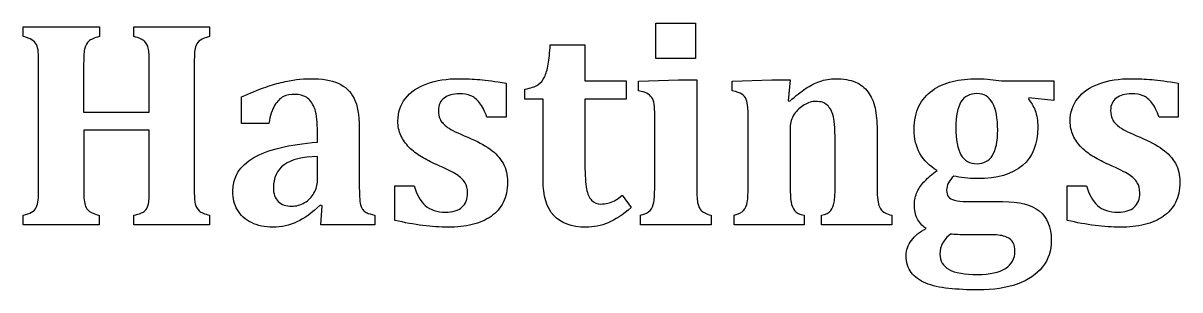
# Model space of a CAD drawing. Extents: x 0 to 800, y 146 to 730.
# Drawn here: x 694.98 to 724.86, y 538.71 to 545.6 of the extents above; entities that cross this region are included whole.
import ezdxf

# ---------------------------------------------------------------- set-up
doc = ezdxf.new("R2010")
doc.units = 0
doc.layers.get('0').update_dxf_attribs({"linetype": 'CONTINUOUS'})

msp = doc.modelspace()

# ---------------------------------------------------------------- linework, layer by layer
at = {"color": 7}
for points in [[(694.976368, 545.256872), (694.976368, 545.504376), (696.94512, 545.504376), (696.94512, 545.256872)], [(697.837592, 545.256872), (697.837592, 545.504376), (699.795096, 545.504376), (699.795096, 545.256872)], [(712.350344, 545.601832), (712.350344, 544.68308), (711.32284, 544.68308), (711.32284, 545.601832), (712.350344, 545.601832)], [(708.596616, 545.04308), (709.492864, 545.04308), (709.492864, 544.105584), (710.561616, 544.105584), (710.561616, 543.636832), (709.492864, 543.636832), (709.492864, 541.945584)], [(695.377576, 541.326872), (695.377576, 544.559376)], [(696.54012, 544.555624), (696.54012, 543.30312), (698.23512, 543.30312), (698.23512, 544.555624)], [(699.397576, 544.555624), (699.39784, 541.326832)], [(707.452896, 544.045608), (707.452896, 543.171856), (706.957896, 543.171856)], [(710.880352, 543.850552), (710.880352, 544.105552), (711.9116, 544.135552), (712.380352, 544.135552), (712.380352, 541.469304)], [(713.295328, 543.850552), (713.295328, 544.105552), (714.322824, 544.135552), (714.795328, 544.135552), (714.739088, 543.595552), (714.784048, 543.584272)], [(720.251584, 544.105648), (721.605336, 544.105648), (721.605344, 543.60308)], [(724.822888, 544.045608), (724.822888, 543.171856), (724.327888, 543.171856)], [(701.325392, 543.01056), (700.61664, 543.01056), (700.61664, 543.693056)], [(708.409088, 541.540584), (708.409088, 543.636832), (707.940344, 543.636832), (707.940344, 543.895584)], [(721.605344, 543.60308), (720.964096, 543.67436), (720.949136, 543.63308)], [(711.296616, 541.465584), (711.296616, 543.209336)], [(698.235352, 541.326832), (698.235352, 542.830584), (696.540352, 542.830584), (696.540352, 541.326832)], [(702.577856, 542.523048), (702.577856, 542.879304)], [(703.66164, 542.909296), (703.66164, 541.446792)], [(713.7116, 541.465552), (713.7116, 543.0068)], [(714.795344, 542.913048), (714.795344, 541.469304)], [(717.041576, 542.841752), (717.041576, 541.469256)], [(719.074096, 542.901832), (719.074096, 542.901832)], [(715.957864, 541.465584), (715.957864, 542.466832)], [(702.581592, 541.53308), (702.581592, 542.155584)], [(704.580384, 540.501888), (704.580384, 541.398136), (705.08284, 541.39808)], [(721.950376, 540.501888), (721.950376, 541.398136), (722.45284, 541.39808)], [(710.452848, 541.150576), (710.689088, 540.835584)], [(719.362864, 540.989384), (720.292864, 540.989384)], [(702.705344, 540.876832), (702.649104, 540.895552)], [(704.066688, 540.633072), (704.066688, 540.385576), (702.671688, 540.385576), (702.705344, 540.876832)], [(696.945032, 540.63312), (696.945032, 540.385624), (694.97628, 540.385624), (694.97628, 540.63312)], [(699.795368, 540.63308), (699.795368, 540.385584), (697.837864, 540.385584), (697.837864, 540.63308)], [(712.7554, 540.633088), (712.7554, 540.385592), (710.9254, 540.385592), (710.925344, 540.63308)], [(715.155328, 540.633048), (715.155328, 540.385552), (713.344072, 540.385552), (713.344072, 540.633048)], [(717.420344, 540.385584), (715.601592, 540.385584), (715.601592, 540.63308)], [(717.420304, 540.632992), (717.420344, 540.385584)], [(718.939152, 540.145624), (718.939096, 540.145584)], [(720.011648, 540.130584), (719.366648, 540.130584)]]:
    msp.add_lwpolyline(points, dxfattribs=at)
for points in [[(695.199496, 545.172496), (695.145736, 545.203776), (695.071368, 545.231856), (694.976368, 545.256872)], [(695.319496, 545.050624), (695.293256, 545.100624), (695.253256, 545.14124), (695.199496, 545.172496)], [(696.94512, 545.256872), (696.812616, 545.219352), (696.721992, 545.178152), (696.67324, 545.13312)], [(698.113216, 545.131248), (698.064496, 545.177488), (697.972592, 545.219368), (697.837592, 545.256872)], [(699.555096, 545.161248), (699.505096, 545.127488), (699.469464, 545.084368), (699.448216, 545.031872)], [(699.795096, 545.256872), (699.685088, 545.226872), (699.605088, 545.194952), (699.555096, 545.161248)], [(695.368216, 544.855624), (695.361816, 544.935624), (695.345736, 545.000616), (695.319496, 545.050624)], [(695.377576, 544.559376), (695.377576, 544.676872), (695.374376, 544.775616), (695.368216, 544.855624)], [(696.57012, 544.955), (696.55012, 544.88124), (696.54012, 544.74812), (696.54012, 544.555624)], [(696.67324, 545.13312), (696.62452, 545.08808), (696.590112, 545.028744), (696.57012, 544.955)], [(698.21072, 544.951248), (698.19448, 545.025008), (698.162, 545.084992), (698.113216, 545.131248)], [(698.23512, 544.555624), (698.235112, 544.745616), (698.22696, 544.877496), (698.21072, 544.951248)], [(699.406936, 544.855624), (699.400536, 544.790584), (699.397576, 544.690616), (699.397576, 544.555624)], [(699.448216, 545.031872), (699.426936, 544.979392), (699.413256, 544.920616), (699.406936, 544.855624)], [(708.542216, 544.536832), (708.565976, 544.671832), (708.584056, 544.840576), (708.596616, 545.04308)], [(708.446592, 544.208712), (708.486592, 544.292456), (708.518432, 544.401832), (708.542216, 544.536832)], [(701.190392, 543.929312), (701.342888, 543.984272), (701.493512, 544.029928), (701.642264, 544.066184)], [(701.642264, 544.066184), (701.791016, 544.102424), (701.924136, 544.128024), (702.04164, 544.143064)], [(702.04164, 544.143064), (702.159136, 544.158024), (702.27664, 544.165544), (702.394136, 544.165544)], [(702.394136, 544.165544), (702.69664, 544.165536), (702.938512, 544.125544), (703.119768, 544.045544)], [(703.119768, 544.045544), (703.301008, 543.965544), (703.43664, 543.835544), (703.52664, 543.655544)], [(704.854144, 543.655584), (704.984144, 543.820584), (705.169768, 543.946832), (705.411024, 544.034336)], [(705.411024, 544.034336), (705.652272, 544.121832), (705.927896, 544.165576), (706.237896, 544.165584)], [(706.237896, 544.165584), (706.420392, 544.165576), (706.599144, 544.158384), (706.774144, 544.143104)], [(706.774144, 544.143104), (706.949144, 544.128064), (707.175392, 544.095584), (707.452896, 544.045608)], [(707.940344, 543.895584), (708.09284, 543.920544), (708.205344, 543.958064), (708.27784, 544.00808)], [(708.27784, 544.00808), (708.35032, 544.05808), (708.406592, 544.124952), (708.446592, 544.208712)], [(715.1928, 543.908648), (715.310296, 543.987368), (715.433424, 544.049888), (715.562176, 544.096144)], [(715.562176, 544.096144), (715.69092, 544.142384), (715.826552, 544.165504), (715.969048, 544.165504)], [(715.969048, 544.165504), (716.174048, 544.165496), (716.344048, 544.136144), (716.479048, 544.077376)], [(716.479048, 544.077376), (716.614048, 544.018656), (716.723424, 543.933), (716.807176, 543.820504)], [(718.468456, 543.861904), (718.614712, 543.966904), (718.787208, 544.043776), (718.98596, 544.092528)], [(718.98596, 544.092528), (719.184704, 544.141248), (719.39908, 544.165648), (719.629088, 544.165648)], [(719.629088, 544.165648), (719.756584, 544.16564), (719.86908, 544.159248), (719.966584, 544.146928)], [(719.966584, 544.146928), (720.06408, 544.134448), (720.15908, 544.120688), (720.251584, 544.105648)], [(722.224144, 543.655584), (722.354144, 543.820584), (722.539768, 543.946832), (722.781016, 544.034336)], [(722.781016, 544.034336), (723.022264, 544.121832), (723.297888, 544.165576), (723.607888, 544.165584)], [(723.607888, 544.165584), (723.790392, 544.165576), (723.969136, 544.158384), (724.144144, 544.143104)], [(724.144144, 544.143104), (724.319136, 544.128064), (724.545392, 544.095584), (724.822888, 544.045608)], [(700.61664, 543.693056), (700.84664, 543.79556), (701.037888, 543.874304), (701.190392, 543.929312)], [(701.702264, 543.70056), (701.618512, 543.66056), (701.542888, 543.584928), (701.475392, 543.473688)], [(702.000392, 543.76056), (701.885384, 543.76056), (701.786016, 543.74056), (701.702264, 543.70056)], [(702.29664, 543.68368), (702.214136, 543.73496), (702.115384, 543.76056), (702.000392, 543.76056)], [(702.499136, 543.417424), (702.446656, 543.543672), (702.379136, 543.632424), (702.29664, 543.68368)], [(705.851648, 543.66312), (705.754144, 543.58816), (705.7054, 543.48312), (705.7054, 543.34812)], [(706.2454, 543.775624), (706.0804, 543.775624), (705.949144, 543.738104), (705.851648, 543.66312)], [(706.541648, 543.724984), (706.459144, 543.758744), (706.360392, 543.775624), (706.2454, 543.775624)], [(706.76852, 543.543104), (706.6998, 543.630608), (706.624144, 543.691232), (706.541648, 543.724984)], [(711.088472, 543.788712), (711.034712, 543.812472), (710.965352, 543.833112), (710.880352, 543.850552)], [(711.215976, 543.685584), (711.184696, 543.730624), (711.142216, 543.764944), (711.088472, 543.788712)], [(711.279736, 543.505584), (711.268456, 543.580544), (711.247256, 543.640584), (711.215976, 543.685584)], [(713.548448, 543.762424), (713.499728, 543.796184), (713.415328, 543.825544), (713.295328, 543.850552)], [(713.6572, 543.631176), (713.63344, 543.684936), (713.5972, 543.728672), (713.548448, 543.762424)], [(714.784048, 543.584272), (714.939048, 543.721768), (715.075296, 543.829888), (715.1928, 543.908648)], [(716.807176, 543.820504), (716.89092, 543.708), (716.95092, 543.570504), (716.987176, 543.408)], [(718.123456, 543.455032), (718.207208, 543.62128), (718.322208, 543.756904), (718.468456, 543.861904)], [(719.61784, 543.779336), (719.43284, 543.779328), (719.295968, 543.707496), (719.207216, 543.563712)], [(720.02472, 543.537456), (719.935968, 543.698704), (719.800344, 543.779328), (719.61784, 543.779336)], [(723.22164, 543.66312), (723.124136, 543.58816), (723.075392, 543.48312), (723.075392, 543.34812)], [(723.615392, 543.775624), (723.450392, 543.775624), (723.319136, 543.738104), (723.22164, 543.66312)], [(723.91164, 543.724984), (723.829136, 543.758744), (723.730392, 543.775624), (723.615392, 543.775624)], [(724.13852, 543.543104), (724.06972, 543.630608), (723.994136, 543.691232), (723.91164, 543.724984)], [(701.475392, 543.473688), (701.407872, 543.362432), (701.357888, 543.208056), (701.325392, 543.01056)], [(702.577856, 542.879304), (702.577856, 543.1118), (702.551616, 543.291176), (702.499136, 543.417424)], [(703.52664, 543.655544), (703.61664, 543.475544), (703.66164, 543.226792), (703.66164, 542.909296)], [(704.659144, 543.070584), (704.659144, 543.295584), (704.724184, 543.490584), (704.854144, 543.655584)], [(706.957896, 543.171856), (706.900376, 543.331856), (706.837272, 543.455608), (706.76852, 543.543104)], [(711.296616, 543.209336), (711.296616, 543.331832), (711.291016, 543.430584), (711.279736, 543.505584)], [(713.70224, 543.417424), (713.69584, 543.506176), (713.68096, 543.577424), (713.6572, 543.631176)], [(713.7116, 543.0068), (713.7116, 543.1918), (713.7084, 543.328672), (713.70224, 543.417424)], [(715.159088, 543.48868), (715.056592, 543.42988), (714.970336, 543.348672), (714.900344, 543.244928)], [(715.455344, 543.5768), (715.360336, 543.5768), (715.261592, 543.54744), (715.159088, 543.48868)], [(715.62784, 543.55432), (715.58288, 543.56928), (715.525336, 543.5768), (715.455344, 543.5768)], [(715.74784, 543.48496), (715.7128, 543.51624), (715.67288, 543.53936), (715.62784, 543.55432)], [(715.843464, 543.36496), (715.814744, 543.41368), (715.782824, 543.453704), (715.74784, 543.48496)], [(715.910984, 543.18308), (715.894744, 543.25556), (715.872264, 543.316208), (715.843464, 543.36496)], [(716.987176, 543.408), (717.023416, 543.245504), (717.041576, 543.056752), (717.041576, 542.841752)], [(717.997832, 542.856904), (717.997832, 543.0894), (718.039752, 543.288776), (718.123456, 543.455032)], [(719.207216, 543.563712), (719.118464, 543.419952), (719.074088, 543.199328), (719.074096, 542.901832)], [(720.15784, 542.834336), (720.15784, 543.141832), (720.11344, 543.376208), (720.02472, 543.537456)], [(720.949136, 543.63308), (721.019136, 543.56308), (721.077256, 543.467456), (721.123504, 543.346208)], [(722.029144, 543.070584), (722.029144, 543.295584), (722.094104, 543.490584), (722.224144, 543.655584)], [(724.327888, 543.171856), (724.270368, 543.331856), (724.207264, 543.455608), (724.13852, 543.543104)], [(704.737864, 542.695584), (704.685384, 542.80808), (704.659144, 542.93308), (704.659144, 543.070584)], [(705.7054, 543.34812), (705.7054, 543.25312), (705.72292, 543.171872), (705.75788, 543.104376)], [(705.75788, 543.104376), (705.79284, 543.036856), (705.855384, 542.971248), (705.945384, 542.907496)], [(714.900344, 543.244928), (714.830344, 543.141176), (714.795336, 543.030552), (714.795344, 542.913048)], [(715.946584, 542.903712), (715.939384, 543.017456), (715.927224, 543.110584), (715.910984, 543.18308)], [(721.123504, 543.346208), (721.169744, 543.224952), (721.192864, 543.079328), (721.192864, 542.909336)], [(722.107864, 542.695584), (722.055384, 542.80808), (722.029144, 542.93308), (722.029144, 543.070584)], [(723.075392, 543.34812), (723.075392, 543.25312), (723.092912, 543.171872), (723.127872, 543.104376)], [(723.127872, 543.104376), (723.162832, 543.036856), (723.225376, 542.971248), (723.315376, 542.907496)], [(705.945384, 542.907496), (706.035384, 542.843736), (706.209128, 542.75812), (706.466632, 542.650624)], [(715.957864, 542.466832), (715.957864, 542.644328), (715.953864, 542.78996), (715.946584, 542.903712)], [(718.147832, 542.228784), (718.047832, 542.407528), (717.997832, 542.616904), (717.997832, 542.856904)], [(719.074096, 542.901832), (719.074088, 542.586832), (719.118496, 542.352456), (719.207216, 542.198712)], [(720.020968, 542.181832), (720.112216, 542.324328), (720.15784, 542.541832), (720.15784, 542.834336)], [(721.192864, 542.909336), (721.192864, 542.474328), (721.060984, 542.144328), (720.79724, 541.919336)], [(723.315376, 542.907496), (723.405376, 542.843736), (723.57912, 542.75812), (723.836624, 542.650624)], [(700.93348, 542.12368), (701.294728, 542.334928), (701.842856, 542.468048), (702.577856, 542.523048)], [(704.951616, 542.38996), (704.861616, 542.481208), (704.790368, 542.58308), (704.737864, 542.695584)], [(706.466632, 542.650624), (706.701632, 542.55312), (706.89288, 542.451248), (707.040384, 542.345)], [(722.321616, 542.38996), (722.231616, 542.481208), (722.160368, 542.58308), (722.107864, 542.695584)], [(723.836624, 542.650624), (724.071624, 542.55312), (724.262872, 542.451248), (724.410376, 542.345)], [(705.268488, 542.144336), (705.14724, 542.216816), (705.041616, 542.298704), (704.951616, 542.38996)], [(707.040384, 542.345), (707.18788, 542.238744), (707.300376, 542.116248), (707.37788, 541.977496)], [(718.590336, 541.795656), (718.395336, 541.905656), (718.247832, 542.050032), (718.147832, 542.228784)], [(719.207216, 542.198712), (719.295968, 542.04496), (719.435344, 541.96808), (719.625344, 541.96808)], [(719.625344, 541.96808), (719.79784, 541.96808), (719.929712, 542.03936), (720.020968, 542.181832)], [(722.638496, 542.144336), (722.51724, 542.216816), (722.411616, 542.298704), (722.321616, 542.38996)], [(724.410376, 542.345), (724.557872, 542.238744), (724.670376, 542.116248), (724.747872, 541.977496)], [(700.391608, 541.255552), (700.391608, 541.623048), (700.572232, 541.912424), (700.93348, 542.12368)], [(701.720968, 541.93808), (701.534712, 541.80308), (701.441592, 541.605584), (701.441592, 541.345584)], [(702.581592, 542.155584), (702.194088, 542.145584), (701.907216, 542.07308), (701.720968, 541.93808)], [(705.656616, 541.945584), (705.519112, 542.005584), (705.389736, 542.071832), (705.268488, 542.144336)], [(706.175992, 541.68496), (706.074736, 541.7512), (705.901616, 541.83808), (705.656616, 541.945584)], [(707.37788, 541.977496), (707.4554, 541.838744), (707.494128, 541.676872), (707.494128, 541.491872)], [(709.492864, 541.945584), (709.492864, 541.66308), (709.505984, 541.454336), (709.532224, 541.319336)], [(720.79724, 541.919336), (720.533488, 541.694336), (720.14536, 541.581832), (719.632864, 541.581832)], [(723.026616, 541.945584), (722.889112, 542.005584), (722.759744, 542.071832), (722.638496, 542.144336)], [(723.545992, 541.68496), (723.444744, 541.7512), (723.271616, 541.83808), (723.026616, 541.945584)], [(724.747872, 541.977496), (724.825392, 541.838744), (724.86412, 541.676872), (724.864128, 541.491872)], [(706.393488, 541.476832), (706.349728, 541.549312), (706.27724, 541.618704), (706.175992, 541.68496)], [(718.273456, 541.520032), (718.354712, 541.603776), (718.460336, 541.695656), (718.590336, 541.795656)], [(719.025368, 541.649352), (718.900368, 541.536848), (718.837864, 541.4156), (718.837864, 541.2856)], [(719.632864, 541.581832), (719.385368, 541.581832), (719.182864, 541.604312), (719.025368, 541.649352)], [(723.763496, 541.476832), (723.719736, 541.549312), (723.64724, 541.618704), (723.545992, 541.68496)], [(695.366296, 541.028752), (695.373496, 541.107472), (695.377576, 541.206872), (695.377576, 541.326872)], [(696.540352, 541.326832), (696.540344, 541.239336), (696.542752, 541.15808), (696.547552, 541.08308)], [(698.209112, 540.90496), (698.226632, 540.97368), (698.235352, 541.114336), (698.235352, 541.326832)], [(699.39784, 541.326832), (699.39784, 541.134336), (699.40592, 541.002456), (699.42224, 540.931208)], [(701.441592, 541.345584), (701.441592, 541.190584), (701.484072, 541.072456), (701.569088, 540.991208)], [(702.491592, 541.206832), (702.551592, 541.309336), (702.581592, 541.41808), (702.581592, 541.53308)], [(703.66164, 541.446792), (703.66164, 541.281792), (703.66564, 541.154296), (703.67292, 541.064296)], [(705.08284, 541.39808), (705.14284, 541.170584), (705.23784, 540.99996), (705.36784, 540.886208)], [(706.459088, 541.214336), (706.459088, 541.316832), (706.437248, 541.404336), (706.393488, 541.476832)], [(707.494128, 541.491872), (707.494128, 541.289376), (707.456608, 541.115), (707.381632, 540.968752)], [(708.68472, 540.627456), (708.500968, 540.828712), (708.409088, 541.13308), (708.409088, 541.540584)], [(709.532224, 541.319336), (709.558464, 541.184336), (709.602864, 541.08496), (709.665352, 541.021208)], [(711.272216, 540.974336), (711.288456, 541.064336), (711.296616, 541.22808), (711.296616, 541.465584)], [(712.380352, 541.469304), (712.380352, 541.329304), (712.381952, 541.221176), (712.385952, 541.144928)], [(713.6872, 540.974304), (713.70344, 541.064304), (713.7116, 541.228048), (713.7116, 541.465552)], [(714.795344, 541.469304), (714.795336, 541.2318), (714.802544, 541.0668), (714.817824, 540.974304)], [(715.933464, 540.972456), (715.949704, 541.063704), (715.957864, 541.22808), (715.957864, 541.465584)], [(717.041576, 541.469256), (717.041568, 541.359256), (717.043176, 541.256128), (717.047176, 541.15988)], [(718.078456, 541.240656), (718.127176, 541.343152), (718.192208, 541.43628), (718.273456, 541.520032)], [(718.837864, 541.2856), (718.837864, 541.21064), (718.853464, 541.153096), (718.884744, 541.113096)], [(722.45284, 541.39808), (722.51284, 541.170584), (722.60784, 540.99996), (722.73784, 540.886208)], [(723.829096, 541.214336), (723.829088, 541.316832), (723.807176, 541.404336), (723.763496, 541.476832)], [(724.864128, 541.491872), (724.86412, 541.289376), (724.826608, 541.115), (724.751624, 540.968752)], [(695.315656, 540.833752), (695.341896, 540.885032), (695.358776, 540.95), (695.366296, 541.028752)], [(696.547552, 541.08308), (696.552352, 541.00812), (696.562512, 540.946832), (696.577552, 540.899336)], [(700.51348, 540.7718), (700.432232, 540.9118), (700.391608, 541.073048), (700.391608, 541.255552)], [(701.569088, 540.991208), (701.654088, 540.90996), (701.771592, 540.869336), (701.921592, 540.869336)], [(702.24784, 540.961208), (702.350336, 541.022488), (702.431592, 541.104336), (702.491592, 541.206832)], [(703.67292, 541.064296), (703.68012, 540.974296), (703.69228, 540.907416), (703.70852, 540.863672)], [(706.31472, 540.84308), (706.410968, 540.92808), (706.459088, 541.051832), (706.459088, 541.214336)], [(709.665352, 541.021208), (709.727832, 540.957448), (709.805344, 540.925584), (709.897848, 540.925584)], [(710.085352, 540.944304), (710.140312, 540.956784), (710.198472, 540.979264), (710.259728, 541.011824)], [(710.259728, 541.011824), (710.321008, 541.044304), (710.385344, 541.090544), (710.452848, 541.150576)], [(711.178464, 540.760584), (711.224704, 540.813064), (711.255984, 540.884336), (711.272216, 540.974336)], [(712.385952, 541.144928), (712.389952, 541.068688), (712.395312, 541.009928), (712.402832, 540.96868)], [(713.593448, 540.760552), (713.639688, 540.813032), (713.670968, 540.884304), (713.6872, 540.974304)], [(714.817824, 540.974304), (714.832864, 540.8818), (714.863424, 540.80868), (714.909704, 540.754928)], [(715.841592, 540.75496), (715.886552, 540.80872), (715.917192, 540.881208), (715.933464, 540.972456)], [(717.047176, 541.15988), (717.051176, 541.063624), (717.060296, 540.986752), (717.075336, 540.929256)], [(718.005336, 540.910656), (718.005336, 541.028152), (718.029736, 541.138152), (718.078456, 541.240656)], [(718.884744, 541.113096), (718.916024, 541.073096), (718.969112, 541.042456), (719.04412, 541.021224)], [(719.04412, 541.021224), (719.11908, 540.999944), (719.225368, 540.989384), (719.362864, 540.989384)], [(720.292864, 540.989384), (720.71036, 540.989384), (721.022864, 540.908128), (721.230368, 540.745632)], [(723.68472, 540.84308), (723.780968, 540.92808), (723.829088, 541.051832), (723.829096, 541.214336)], [(694.97628, 540.63312), (695.068776, 540.65808), (695.141904, 540.68504), (695.195656, 540.713752)], [(695.195656, 540.713752), (695.249416, 540.742472), (695.2894, 540.782472), (695.315656, 540.833752)], [(696.577552, 540.899336), (696.592512, 540.851816), (696.614432, 540.811832), (696.643152, 540.779336)], [(696.643152, 540.779336), (696.671872, 540.746856), (696.711312, 540.718696), (696.76128, 540.69496)], [(696.76128, 540.69496), (696.81128, 540.6712), (696.872528, 540.65056), (696.945032, 540.63312)], [(697.837864, 540.63308), (697.982864, 540.6706), (698.076608, 540.70804), (698.119112, 540.745584)], [(698.119112, 540.745584), (698.161592, 540.783104), (698.191592, 540.836208), (698.209112, 540.90496)], [(699.42224, 540.931208), (699.43848, 540.859928), (699.4716, 540.800584), (699.521616, 540.75308)], [(699.521616, 540.75308), (699.571616, 540.70556), (699.662864, 540.665584), (699.795368, 540.63308)], [(700.87348, 540.44368), (700.714736, 540.5224), (700.594736, 540.6318), (700.51348, 540.7718)], [(701.921592, 540.869336), (702.036592, 540.869336), (702.145336, 540.899976), (702.24784, 540.961208)], [(702.649104, 540.895552), (702.444104, 540.695552), (702.244728, 540.550552), (702.050984, 540.460552)], [(703.70852, 540.863672), (703.72476, 540.819912), (703.7454, 540.784952), (703.77044, 540.758672)], [(703.77044, 540.758672), (703.7954, 540.732432), (703.82604, 540.711152), (703.862312, 540.694912)], [(703.862312, 540.694912), (703.898552, 540.678672), (703.96668, 540.658032), (704.066688, 540.633072)], [(705.36784, 540.886208), (705.49784, 540.772456), (705.671592, 540.715584), (705.889088, 540.715584)], [(705.889088, 540.715584), (706.076592, 540.715584), (706.218464, 540.758064), (706.31472, 540.84308)], [(707.381632, 540.968752), (707.306672, 540.822496), (707.201632, 540.701872), (707.066632, 540.606872)], [(709.897848, 540.925584), (709.967848, 540.925584), (710.030344, 540.931984), (710.085352, 540.944304)], [(710.689088, 540.835584), (710.469088, 540.64808), (710.269088, 540.516208), (710.089088, 540.43996)], [(710.925344, 540.63308), (711.04784, 540.66556), (711.132216, 540.70804), (711.178464, 540.760584)], [(712.402832, 540.96868), (712.410032, 540.9274), (712.420992, 540.89052), (712.434752, 540.858048)], [(712.434752, 540.858048), (712.448512, 540.825568), (712.466592, 540.795568), (712.489152, 540.768048)], [(712.489152, 540.768048), (712.511632, 540.740528), (712.544112, 540.715568), (712.586648, 540.693088)], [(712.586648, 540.693088), (712.629128, 540.670608), (712.6854, 540.650608), (712.7554, 540.633088)], [(713.344072, 540.633048), (713.464072, 540.665528), (713.5472, 540.708008), (713.593448, 540.760552)], [(714.909704, 540.754928), (714.955944, 540.701168), (715.037824, 540.660552), (715.155328, 540.633048)], [(715.601592, 540.63308), (715.716592, 540.6606), (715.796592, 540.70124), (715.841592, 540.75496)], [(717.075336, 540.929256), (717.090296, 540.871736), (717.110936, 540.82488), (717.137176, 540.788632)], [(717.137176, 540.788632), (717.163416, 540.752392), (717.200296, 540.721752), (717.2478, 540.696752)], [(717.2478, 540.696752), (717.29532, 540.671792), (717.3528, 540.650512), (717.420304, 540.632992)], [(718.076616, 540.550656), (718.029096, 540.648152), (718.005336, 540.768152), (718.005336, 540.910656)], [(721.230368, 540.745632), (721.437864, 540.583128), (721.541616, 540.330632), (721.541616, 539.988128)], [(722.73784, 540.886208), (722.86784, 540.772456), (723.041592, 540.715584), (723.259096, 540.715584)], [(723.259096, 540.715584), (723.446592, 540.715584), (723.588464, 540.758064), (723.68472, 540.84308)], [(724.751624, 540.968752), (724.676664, 540.822496), (724.571624, 540.701872), (724.436624, 540.606872)], [(701.434104, 540.325552), (701.219104, 540.325552), (701.032232, 540.364912), (700.87348, 540.44368)], [(702.050984, 540.460552), (701.857232, 540.370552), (701.651608, 540.325552), (701.434104, 540.325552)], [(705.956632, 540.32564), (705.544128, 540.32564), (705.085384, 540.38436), (704.580384, 540.501888)], [(706.581008, 540.395), (706.392256, 540.34876), (706.184128, 540.32564), (705.956632, 540.32564)], [(707.066632, 540.606872), (706.931632, 540.511872), (706.769752, 540.441248), (706.581008, 540.395)], [(709.519088, 540.325584), (709.146592, 540.325584), (708.868464, 540.426208), (708.68472, 540.627456)], [(710.089088, 540.43996), (709.909088, 540.36372), (709.719088, 540.325584), (709.519088, 540.325584)], [(718.305368, 540.291904), (718.200368, 540.366864), (718.124112, 540.453152), (718.076616, 540.550656)], [(723.326624, 540.32564), (722.91412, 540.32564), (722.455376, 540.38436), (721.950376, 540.501888)], [(723.951, 540.395), (723.762248, 540.34876), (723.55412, 540.32564), (723.326624, 540.32564)], [(724.436624, 540.606872), (724.301624, 540.511872), (724.139744, 540.441248), (723.951, 540.395)], [(717.926616, 539.984408), (718.016616, 540.104408), (718.142864, 540.206904), (718.305368, 540.291904)], [(718.939096, 540.145584), (718.849088, 540.075584), (718.780968, 539.999336), (718.73472, 539.916832)], [(719.366648, 540.130584), (719.184144, 540.130584), (719.041648, 540.135384), (718.939152, 540.145624)], [(720.382896, 540.070584), (720.295392, 540.110584), (720.171648, 540.130584), (720.011648, 540.130584)], [(717.791616, 539.590656), (717.791616, 539.73316), (717.836576, 539.864408), (717.926616, 539.984408)], [(718.73472, 539.916832), (718.68848, 539.834336), (718.66536, 539.739336), (718.66536, 539.631832)], [(720.559152, 539.920584), (720.529152, 539.980584), (720.470392, 540.030584), (720.382896, 540.070584)], [(720.604112, 539.70308), (720.604104, 539.788088), (720.589072, 539.860584), (720.559152, 539.920584)], [(721.541616, 539.988128), (721.541616, 539.720632), (721.466016, 539.490632), (721.314744, 539.298128)], [(717.924744, 539.151904), (717.835992, 539.266904), (717.791616, 539.41316), (717.791616, 539.590656)], [(718.66536, 539.631832), (718.66536, 539.451832), (718.74352, 539.318712), (718.899736, 539.232456)], [(720.35848, 539.260584), (720.522232, 539.365584), (720.604104, 539.513088), (720.604112, 539.70308)], [(718.899736, 539.232456), (719.055984, 539.146208), (719.302856, 539.103088), (719.64036, 539.10308)], [(719.64036, 539.10308), (719.955352, 539.103088), (720.194728, 539.15556), (720.35848, 539.260584)], [(721.314744, 539.298128), (721.163488, 539.105632), (720.946616, 538.95876), (720.66412, 538.857504)], [(718.301616, 538.880032), (718.139112, 538.946272), (718.013488, 539.036904), (717.924744, 539.151904)], [(718.890368, 538.743152), (718.660368, 538.768192), (718.464112, 538.813792), (718.301616, 538.880032)], [(719.65912, 538.705632), (719.376616, 538.705632), (719.120368, 538.718112), (718.890368, 538.743152)], [(720.66412, 538.857504), (720.381616, 538.756256), (720.046616, 538.705632), (719.65912, 538.705632)]]:
    msp.add_open_spline(points, degree=3, dxfattribs=at)

doc.saveas('drawing.dxf')
